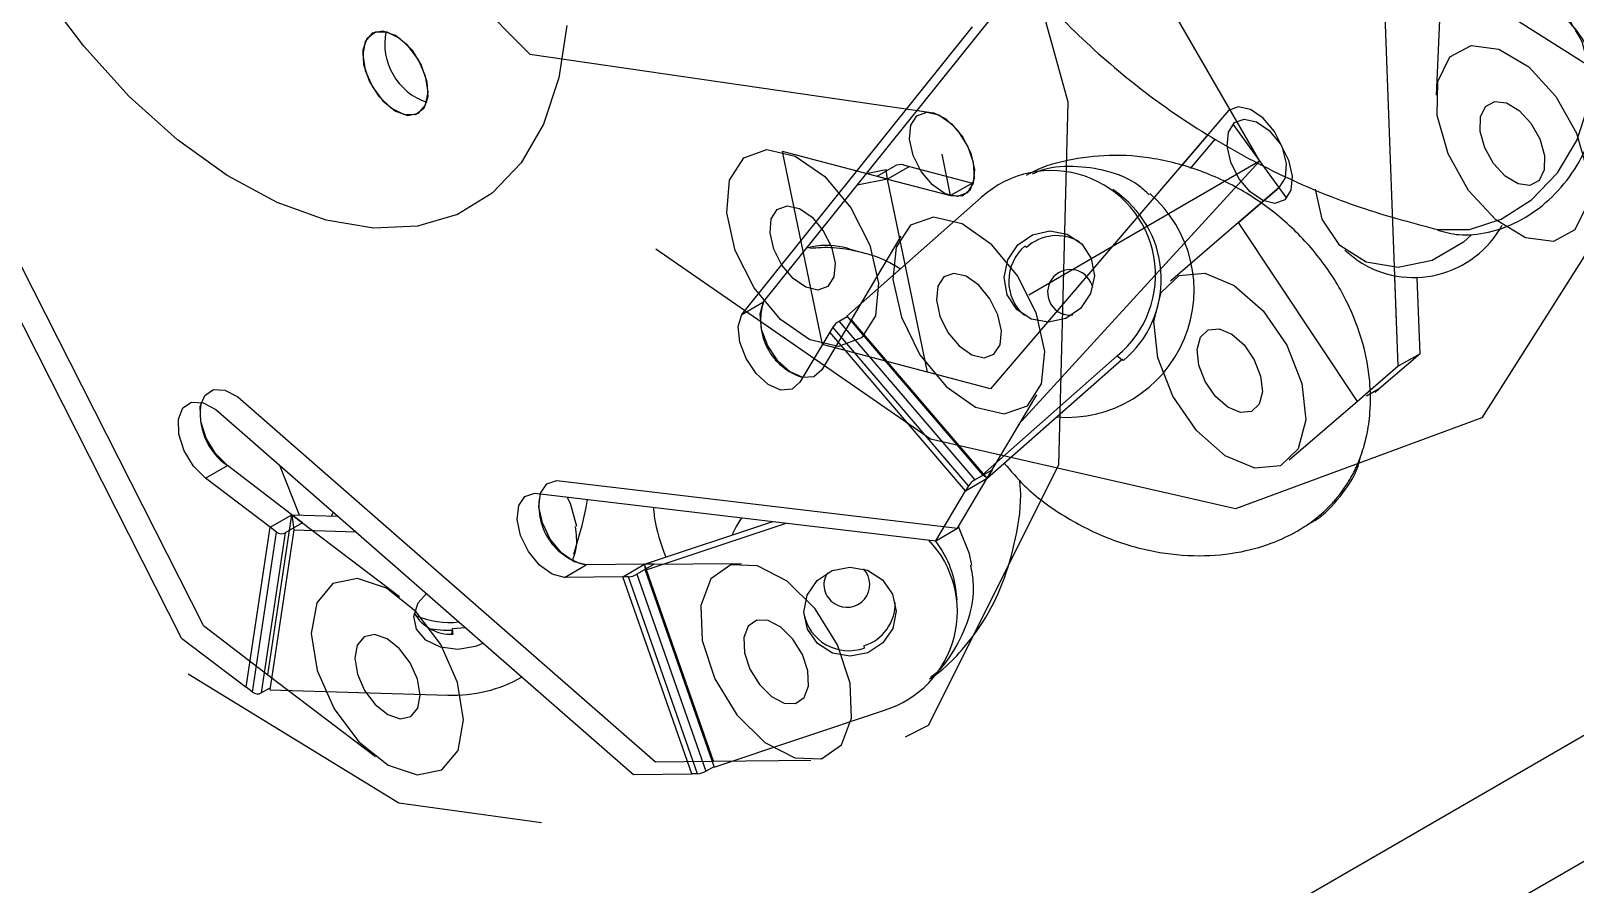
# Model space of a CAD drawing. Header units: millimetres. Extents: x 15 to 415, y 5 to 292.
# Drawn here: x 213.82 to 223.85, y 212.48 to 218.01 of the extents above; entities that cross this region are included whole.
import ezdxf

# ---------------------------------------------------------------- set-up
doc = ezdxf.new("R2010")
doc.units = ezdxf.units.MM
doc.linetypes.add('CENTERX2', pattern=[20.32, 12.7, -2.54, 2.54, -2.54])

msp = doc.modelspace()

# ---------------------------------------------------------------- linework, layer by layer
at = {"color": 7, "linetype": 'CENTERX2'}
for p, q in [((219.1494, 221.755), (221.803, 217.1671)), ((221.6285, 217.4072), (221.9774, 216.9271)), ((218.9647, 215.9776), (218.7049, 217.2307)), ((219.7965, 216.9435), (219.7409, 217.212)), ((221.803, 217.1671), (220.2353, 215.4553)), ((220.2353, 215.4553), (221.803, 217.1671)), ((221.803, 217.1671), (220.305, 216.2974)), ((219.647, 215.7981), (219.3872, 217.0512))]:
    msp.add_line(p, q, dxfattribs=at)
at = {"color": 7, "linetype": 'Continuous'}
for p, q in [((222.7036, 215.8361), (222.5807, 219.1372)), ((222.9839, 218.3914), (222.9496, 217.5956)), ((223.9727, 217.7651), (222.9839, 218.3914)), ((217.0628, 217.8612), (216.6661, 218.264)), ((218.5817, 216.2546), (220.0805, 218.1205)), ((217.0628, 217.8612), (219.6852, 217.4805)), ((214.9436, 214.153), (213.1574, 217.6741)), ((221.6012, 217.4953), (220.0564, 215.6904)), ((219.3872, 217.0512), (218.7049, 217.2307)), ((219.3872, 217.0512), (219.7965, 216.9435)), ((219.647, 215.7981), (219.3872, 217.0512)), ((221.9319, 216.9976), (221.6662, 216.769)), ((221.6662, 216.769), (221.9319, 216.9976)), ((221.6662, 216.769), (221.2233, 216.3882)), ((222.4379, 215.6075), (221.6662, 216.769)), ((219.1526, 216.1384), (219.4743, 216.6798)), ((219.1526, 216.1384), (218.9595, 215.8136)), ((220.0341, 215.1094), (219.1526, 216.1384)), ((219.647, 215.7981), (218.9647, 215.9776)), ((222.7036, 215.8361), (222.4379, 215.6075)), ((220.0564, 215.6904), (219.647, 215.7981)), ((215.1665, 215.637), (217.8789, 213.2691)), ((220.0341, 215.1094), (220.3558, 215.6507)), ((222.4379, 215.6075), (221.995, 215.2267)), ((228.7726, 215.4301), (221.4187, 211.1847)), ((215.5186, 214.8728), (215.0996, 215.1918)), ((217.2383, 215.0948), (219.841, 214.7845)), ((219.841, 214.7845), (220.0341, 215.1094)), ((215.3626, 213.8339), (215.5186, 214.8728)), ((215.5186, 214.8728), (216.2168, 214.341)), ((217.8088, 214.5507), (217.4305, 214.5471)), ((217.8088, 214.5507), (218.4392, 214.5566)), ((218.2572, 213.2726), (217.8088, 214.5507)), ((214.9436, 214.153), (215.3626, 213.8339)), ((215.3626, 213.8339), (216.0608, 213.3022)), ((217.8789, 213.2691), (218.2572, 213.2726)), ((218.2572, 213.2726), (218.8876, 213.2786))]:
    msp.add_line(p, q, dxfattribs=at)
at = {"color": 7, "linetype": 'Continuous', "lineweight": 25}
for p, q in [((218.5817, 216.2546), (220.0805, 218.1205)), ((218.4403, 216.173), (219.9391, 218.0389)), ((214.8022, 214.0714), (213.016, 217.5925)), ((219.5788, 217.4959), (219.6852, 217.4805)), ((221.4664, 217.3379), (221.2931, 217.1354)), ((221.5153, 217.3113), (221.3512, 217.1196)), ((219.3189, 217.0691), (219.4321, 217.1345)), ((219.5286, 217.1328), (219.3872, 217.0512)), ((219.4876, 217.1436), (219.5286, 217.1328)), ((219.5286, 217.1328), (219.938, 217.0251)), ((219.3872, 217.0512), (219.1896, 217.0114)), ((219.3771, 217.1101), (219.248, 217.0841)), ((219.3189, 217.0691), (219.3872, 217.0512)), ((219.3872, 217.0512), (219.3771, 217.1101)), ((219.3771, 217.1101), (219.3785, 217.1035)), ((219.5022, 216.4965), (219.3872, 217.0512)), ((219.3872, 217.0512), (219.7965, 216.9435)), ((219.938, 217.0251), (219.7965, 216.9435)), ((219.938, 217.0251), (219.9438, 217.0237)), ((219.1219, 216.1609), (219.9958, 216.9323)), ((220.8917, 216.9521), (220.8501, 216.9825)), ((221.9319, 216.9976), (221.809, 216.8919)), ((220.2893, 216.6078), (220.2783, 216.6158)), ((222.3567, 216.5904), (222.4423, 216.521)), ((222.7036, 215.8361), (222.6821, 216.4154)), ((222.8451, 215.9177), (222.8267, 216.4108)), ((218.4403, 216.173), (218.5817, 216.2546)), ((228.7726, 216.2466), (221.4187, 212.0013)), ((219.1245, 216.1578), (219.0716, 216.1272)), ((219.0716, 216.1272), (219.9531, 215.0982)), ((219.1219, 216.1609), (220.0034, 215.1318)), ((219.0111, 216.0568), (218.8181, 215.732)), ((219.0304, 216.0893), (219.0111, 216.0568)), ((219.8927, 215.0277), (219.0111, 216.0568)), ((219.912, 215.0602), (219.0304, 216.0893)), ((222.8451, 215.9177), (222.5793, 215.6892)), ((222.8451, 215.9177), (222.7036, 215.8361)), ((220.0034, 215.1318), (220.8774, 215.9032)), ((220.0341, 215.1094), (220.908, 215.8808)), ((220.8774, 215.9032), (220.908, 215.8808)), ((220.919, 215.8728), (220.908, 215.8808)), ((222.7036, 215.8361), (222.4928, 215.6548)), ((222.5793, 215.6892), (222.4969, 215.6416)), ((222.5527, 215.6663), (222.5793, 215.6892)), ((215.025, 215.5554), (217.7375, 213.1874)), ((214.9582, 215.1102), (215.0996, 215.1918)), ((215.3771, 214.7911), (214.9582, 215.1102)), ((215.5186, 214.8728), (215.0996, 215.1918)), ((215.4384, 215.1946), (215.566, 214.8714)), ((219.9531, 215.0982), (220.0663, 215.1635)), ((220.0341, 215.1094), (220.0034, 215.1318)), ((220.0663, 215.1635), (220.0341, 215.1094)), ((217.0969, 215.0132), (219.6996, 214.7029)), ((219.6996, 214.7029), (219.8927, 215.0277)), ((219.841, 214.7845), (220.0341, 215.1094)), ((219.8927, 215.0277), (220.0341, 215.1094)), ((219.912, 215.0602), (219.8927, 215.0277)), ((215.3771, 214.7911), (215.5186, 214.8728)), ((215.5884, 214.8196), (215.4753, 214.7543)), ((215.5884, 214.8196), (215.5186, 214.8728)), ((215.5186, 214.8728), (215.5304, 214.7741)), ((215.5186, 214.8728), (215.817, 214.864)), ((215.7763, 214.8652), (215.788, 214.8893)), ((217.8088, 214.5507), (218.6415, 214.829)), ((217.8129, 214.5127), (218.7284, 214.8187)), ((215.2212, 213.7523), (215.3771, 214.7911)), ((215.263, 213.7204), (215.419, 214.7592)), ((215.4753, 214.7543), (215.3193, 213.7154)), ((215.5304, 214.7741), (215.3744, 213.7353)), ((215.419, 214.7592), (215.3771, 214.7911)), ((215.5304, 214.7741), (215.9336, 214.7622)), ((219.6996, 214.7029), (219.841, 214.7845)), ((217.2891, 214.4655), (217.4305, 214.5471)), ((217.8088, 214.5507), (217.4305, 214.5471)), ((217.6673, 214.469), (217.8088, 214.5507)), ((217.8718, 214.5513), (217.7587, 214.486)), ((217.8718, 214.5513), (217.8088, 214.5507)), ((217.8088, 214.5507), (217.8129, 214.5127)), ((217.8129, 214.5127), (218.2614, 213.2347)), ((217.6673, 214.469), (217.2891, 214.4655)), ((217.7052, 214.4694), (217.6673, 214.469)), ((218.1158, 213.191), (217.6673, 214.469)), ((218.1536, 213.1914), (217.7052, 214.4694)), ((217.7587, 214.486), (218.2071, 213.2079)), ((219.8385, 214.3199), (219.8328, 214.3714)), ((216.5594, 214.132), (216.5542, 214.0971)), ((216.6474, 214.1391), (216.5594, 214.132)), ((216.5594, 214.132), (216.5636, 214.0968)), ((214.8022, 214.0714), (215.2212, 213.7523)), ((219.2331, 214.0209), (219.2346, 214.0074)), ((215.263, 213.7204), (215.2212, 213.7523)), ((215.3193, 213.7154), (215.3731, 213.7465)), ((215.3731, 213.7465), (215.3744, 213.7353)), ((215.3744, 213.7353), (216.5309, 213.7013)), ((218.2614, 213.2347), (219.3669, 213.6042)), ((218.2071, 213.2079), (218.26, 213.2385)), ((217.7375, 213.1874), (218.1158, 213.191)), ((218.1536, 213.1914), (218.1158, 213.191))]:
    msp.add_line(p, q, dxfattribs=at)
at = {"color": 7, "linetype": 'CENTERX2', "flags": 128}
for points in [[(223.8286, 221.9361), (224.4276, 219.3031), (224.2231, 217.0434), (223.2461, 215.501), (221.6454, 214.9107), (219.6648, 215.3624), (217.6057, 216.7873), (215.7816, 218.9685), (214.4702, 221.5739), (213.8712, 224.2069), (214.0758, 226.4666), (215.0527, 228.009), (216.6534, 228.5993), (218.6341, 228.1476), (220.6932, 226.7227), (222.5173, 224.5415), (223.8286, 221.9361)], [(212.5147, 226.3657), (211.0094, 225.5951), (210.1621, 223.9043), (210.1016, 221.5507), (210.8374, 218.8926), (212.2572, 216.3348), (214.145, 214.2665), (216.2133, 213.0027), (218.1474, 212.7357), (219.6527, 213.5063), (220.5, 215.1971), (220.5604, 217.5507), (219.8247, 220.2088), (218.4049, 222.7666), (216.5171, 224.8349), (214.4487, 226.0988), (212.5147, 226.3657)], [(223.3574, 217.8952), (223.5505, 217.7792), (223.7273, 217.5875), (223.8611, 217.3494), (223.9313, 217.1011), (223.9274, 216.8804), (223.8498, 216.721), (223.7105, 216.6469), (223.5306, 216.6697), (223.3375, 216.7857), (223.1606, 216.9774), (223.0269, 217.2155), (222.9566, 217.4638), (222.9606, 217.6845), (223.0381, 217.844), (223.1775, 217.918), (223.3574, 217.8952)], [(219.928, 217.2192), (219.952, 217.1139), (219.9438, 217.0235), (219.9047, 216.9618), (219.8407, 216.9382), (219.7615, 216.9563), (219.6791, 217.0133), (219.6061, 217.1005), (219.5537, 217.2047), (219.5297, 217.3101), (219.5379, 217.4005), (219.577, 217.4621), (219.641, 217.4858), (219.7202, 217.4677), (219.8026, 217.4107), (219.8756, 217.3234), (219.928, 217.2192)], [(221.9901, 217.1744), (222.0141, 217.069), (222.0059, 216.9787), (221.9668, 216.917), (221.9028, 216.8934), (221.8236, 216.9114), (221.7412, 216.9684), (221.6683, 217.0557), (221.6158, 217.1599), (221.5918, 217.2652), (221.6, 217.3556), (221.6391, 217.4173), (221.7031, 217.4409), (221.7823, 217.4228), (221.8647, 217.3658), (221.9377, 217.2786), (221.9901, 217.1744)], [(219.2715, 216.6211), (219.3274, 216.3753), (219.3083, 216.1644), (219.2171, 216.0205), (219.0678, 215.9654), (218.8829, 216.0075), (218.6907, 216.1405), (218.5205, 216.3441), (218.3981, 216.5873), (218.3422, 216.833), (218.3613, 217.0439), (218.4524, 217.1879), (218.6018, 217.243), (218.7867, 217.2008), (218.9789, 217.0678), (219.1491, 216.8642), (219.2715, 216.6211)], [(219.5974, 215.9103), (219.7669, 215.7055), (219.9589, 215.5706), (220.1442, 215.5263), (220.2947, 215.5793), (220.3873, 215.7215), (220.4081, 215.9312), (220.3538, 216.1766), (220.2327, 216.4202), (220.0633, 216.6251), (219.8713, 216.7599), (219.6859, 216.8042), (219.5355, 216.7512), (219.4428, 216.609), (219.422, 216.3993), (219.4763, 216.1539), (219.5974, 215.9103)], [(221.8255, 216.1966), (221.9794, 215.973), (222.0769, 215.7242), (222.1032, 215.4881), (222.0543, 215.3006), (221.9376, 215.1902), (221.7709, 215.1738), (221.5796, 215.2539), (221.3928, 215.4183), (221.2389, 215.6419), (221.1414, 215.8907), (221.1151, 216.1268), (221.164, 216.3143), (221.2807, 216.4246), (221.4474, 216.441), (221.6387, 216.3609), (221.8255, 216.1966)], [(218.1833, 214.0557), (218.2659, 213.8065), (218.409, 213.5741), (218.5909, 213.394), (218.7838, 213.2937), (218.9583, 213.2883), (219.088, 213.3787), (219.153, 213.5512), (219.1435, 213.7795), (219.0609, 214.0287), (218.9177, 214.2611), (218.7359, 214.4412), (218.543, 214.5415), (218.3684, 214.5469), (218.2388, 214.4565), (218.1737, 214.284), (218.1833, 214.0557)], [(215.6797, 214.3001), (215.6439, 214.1016), (215.6835, 213.8604), (215.7924, 213.6134), (215.954, 213.398), (216.1438, 213.2472), (216.3329, 213.1837), (216.4923, 213.2174), (216.598, 213.3431), (216.6338, 213.5416), (216.5942, 213.7827), (216.4853, 214.0298), (216.3236, 214.2451), (216.1339, 214.396), (215.9448, 214.4594), (215.7853, 214.4257), (215.6797, 214.3001)]]:
    msp.add_lwpolyline(points, dxfattribs=at)
at = {"color": 7, "linetype": 'Continuous', "lineweight": 25, "flags": 128}
for points in [[(215.7414, 216.7852), (215.4223, 216.8999), (215.0977, 217.0748), (214.7752, 217.3059), (214.4625, 217.5876), (214.1668, 217.9134), (213.8951, 218.2757), (213.6538, 218.666)], [(217.3039, 218.0487), (217.2527, 217.7079), (217.1531, 217.4084), (217.0075, 217.1572), (216.8194, 216.9602), (216.593, 216.8219), (216.3337, 216.7458), (216.0476, 216.7334), (215.7414, 216.7852)], [(216.0412, 217.6508), (216.11, 217.5581), (216.1912, 217.4927), (216.2724, 217.4646), (216.3412, 217.4781), (216.3871, 217.5311), (216.4031, 217.6157), (216.3868, 217.7188), (216.3408, 217.8248), (216.2719, 217.9175), (216.1907, 217.9829), (216.1095, 218.011), (216.0408, 217.9975), (215.9949, 217.9444), (215.9788, 217.8599), (215.9951, 217.7568), (216.0412, 217.6508)], [(216.1358, 218.0062), (216.2184, 217.9649), (216.2968, 217.889), (216.3591, 217.7901), (216.3958, 217.6833), (216.4013, 217.5847), (216.3748, 217.5095), (216.3203, 217.469), (216.2461, 217.4694), (216.1636, 217.5107), (216.0851, 217.5866), (216.0228, 217.6855), (215.9861, 217.7923), (215.9806, 217.8909), (216.0071, 217.9661), (216.0616, 218.0066), (216.1358, 218.0062)], [(222.9376, 216.7291), (222.9677, 216.7229), (223.1658, 216.7235), (223.3722, 216.7901), (223.5684, 216.9167), (223.7371, 217.0923), (223.8632, 217.301), (223.9356, 217.5245), (223.9479, 217.7428), (223.8989, 217.9365), (223.8763, 217.9809)], [(219.7965, 216.9435), (219.8706, 216.9433), (219.925, 216.984), (219.9513, 217.0595), (219.9455, 217.1581), (219.9087, 217.265), (219.8462, 217.3638), (219.7677, 217.4395), (219.6852, 217.4805)], [(221.9319, 216.9976), (221.9702, 217.0602), (221.9718, 217.066)], [(223.1795, 216.6886), (223.1271, 216.6426), (222.9226, 216.5234), (222.703, 216.478), (222.4948, 216.5116), (222.3231, 216.6204), (222.2086, 216.7911), (222.1658, 216.9864)], [(220.6476, 216.6307), (220.7096, 216.5355), (220.73, 216.4224), (220.7058, 216.3086), (220.6405, 216.2114), (220.5443, 216.1456), (220.4316, 216.1213), (220.3197, 216.1421), (220.2256, 216.2048), (220.1636, 216.3), (220.1432, 216.413), (220.1674, 216.5269), (220.2327, 216.6241), (220.3289, 216.6898), (220.4416, 216.7142), (220.5535, 216.6934), (220.6476, 216.6307)], [(218.8181, 215.732), (218.7668, 215.6866), (218.6945, 215.6817), (218.6123, 215.718), (218.5327, 215.7901), (218.4677, 215.8868), (218.4274, 215.9935), (218.4177, 216.094), (218.4403, 216.173)], [(214.9582, 215.1102), (214.8806, 215.1882), (214.8198, 215.2882), (214.7853, 215.395), (214.7821, 215.4923), (214.8109, 215.5654), (214.8671, 215.603), (214.9423, 215.5995), (215.025, 215.5554)], [(217.2891, 214.4655), (217.2094, 214.4856), (217.1272, 214.5444), (217.0551, 214.6329), (217.0039, 214.7375), (216.9815, 214.8425), (216.9913, 214.9317), (217.0319, 214.9917), (217.0969, 215.0132)], [(217.3033, 214.9886), (217.3247, 214.9484), (217.367, 214.7991)], [(218.4392, 214.8532), (218.403, 214.795), (218.3747, 214.7398)], [(219.9351, 214.546), (219.9198, 214.6187), (219.8485, 214.7971)], [(219.4195, 214.3569), (219.4426, 214.2462), (219.4201, 214.135), (219.3553, 214.0404), (219.2582, 213.9766), (219.1435, 213.9534), (219.0287, 213.9743), (218.9312, 214.0362), (218.866, 214.1296), (218.8428, 214.2403), (218.8654, 214.3514), (218.9301, 214.4461), (219.0273, 214.5099), (219.142, 214.5331), (219.2568, 214.5121), (219.3542, 214.4503), (219.4195, 214.3569)], [(216.7627, 214.0385), (216.7114, 214.0175), (216.5961, 213.998), (216.4827, 214.0124), (216.3886, 214.0585), (216.328, 214.1293), (216.3102, 214.214), (216.3378, 214.2998), (216.3921, 214.362)]]:
    msp.add_lwpolyline(points, dxfattribs=at)
at = {"color": 7, "linetype": 'Continuous', "flags": 128}
for points in [[(221.9319, 216.9976), (221.9702, 217.0602), (221.9774, 217.1513), (221.9526, 217.2568), (221.8994, 217.3607), (221.826, 217.4473), (221.7436, 217.5032), (221.6646, 217.5201), (221.6012, 217.4953)], [(223.4069, 217.5451), (223.4896, 217.4953), (223.5654, 217.4132), (223.6227, 217.3112), (223.6528, 217.2047), (223.6511, 217.1102), (223.6179, 217.0418), (223.5582, 217.0101), (223.4811, 217.0198), (223.3983, 217.0696), (223.3225, 217.1517), (223.2652, 217.2538), (223.2351, 217.3602), (223.2368, 217.4547), (223.27, 217.5231), (223.3298, 217.5548), (223.4069, 217.5451)], [(219.7965, 216.9435), (219.8706, 216.9433), (219.925, 216.984), (219.9513, 217.0595), (219.9455, 217.1581), (219.9087, 217.265), (219.8462, 217.3638), (219.7677, 217.4395), (219.6852, 217.4805)], [(219.022, 216.6114), (219.0459, 216.5061), (219.0377, 216.4157), (218.9987, 216.354), (218.9346, 216.3304), (218.8554, 216.3485), (218.773, 216.4055), (218.7001, 216.4927), (218.6476, 216.5969), (218.6237, 216.7023), (218.6318, 216.7926), (218.6709, 216.8543), (218.735, 216.8779), (218.8142, 216.8599), (218.8965, 216.8029), (218.9695, 216.7156), (219.022, 216.6114)], [(219.7789, 216.056), (219.8516, 215.9682), (219.9338, 215.9104), (220.0133, 215.8914), (220.0778, 215.9141), (220.1175, 215.9751), (220.1264, 216.065), (220.1031, 216.1701), (220.0512, 216.2745), (219.9786, 216.3623), (219.8963, 216.4201), (219.8169, 216.4391), (219.7524, 216.4164), (219.7127, 216.3555), (219.7038, 216.2656), (219.727, 216.1604), (219.7789, 216.056)], [(218.9595, 215.8136), (218.9082, 215.7682), (218.8359, 215.7633), (218.7537, 215.7997), (218.6741, 215.8717), (218.6091, 215.9684), (218.5688, 216.0752), (218.5592, 216.1757), (218.5817, 216.2546)], [(221.7019, 215.9742), (221.7678, 215.8784), (221.8096, 215.7718), (221.8209, 215.6706), (221.7999, 215.5902), (221.7499, 215.5429), (221.6785, 215.5359), (221.5965, 215.5702), (221.5164, 215.6406), (221.4505, 215.7365), (221.4087, 215.8431), (221.3974, 215.9443), (221.4184, 216.0247), (221.4684, 216.0719), (221.5398, 216.079), (221.6218, 216.0446), (221.7019, 215.9742)], [(215.0996, 215.1918), (215.022, 215.2698), (214.9613, 215.3698), (214.9267, 215.4766), (214.9235, 215.574), (214.9523, 215.647), (215.0085, 215.6846), (215.0837, 215.6811), (215.1665, 215.637)], [(217.4305, 214.5471), (217.3508, 214.5673), (217.2686, 214.6261), (217.1965, 214.7145), (217.1453, 214.8192), (217.1229, 214.9241), (217.1328, 215.0134), (217.1733, 215.0733), (217.2383, 215.0948)], [(218.4576, 213.9768), (218.493, 213.87), (218.5544, 213.7704), (218.6323, 213.6932), (218.715, 213.6502), (218.7898, 213.6479), (218.8454, 213.6867), (218.8732, 213.7606), (218.8691, 213.8584), (218.8337, 213.9652), (218.7724, 214.0648), (218.6945, 214.142), (218.6118, 214.185), (218.537, 214.1873), (218.4814, 214.1485), (218.4535, 214.0746), (218.4576, 213.9768)], [(215.9421, 214.0266), (215.9267, 213.9416), (215.9437, 213.8382), (215.9904, 213.7323), (216.0596, 213.6401), (216.141, 213.5754), (216.222, 213.5482), (216.2903, 213.5627), (216.3356, 213.6165), (216.351, 213.7016), (216.334, 213.8049), (216.2873, 213.9108), (216.218, 214.0031), (216.1367, 214.0678), (216.0557, 214.0949), (215.9873, 214.0805), (215.9421, 214.0266)]]:
    msp.add_lwpolyline(points, dxfattribs=at)
at = {"color": 8, "linetype": 'Continuous', "lineweight": 25, "flags": 128}
msp.add_lwpolyline([(216.5577, 214.1203), (216.5024, 214.1208), (216.422, 214.1297)], dxfattribs=at)
at = {"color": 7, "linetype": 'Continuous', "lineweight": 25}
for centre, radius, start, end in [((216.5228, 217.9293), 0.4011, 168.7273, 251.26733), ((219.4726, 217.0615), 0.0835, 79.63115, 119.06097), ((220.4491, 216.4285), 0.6777, 309.18978, 131.97987), ((220.5517, 216.3303), 0.8257, 265.36062, 49.33179), ((220.4726, 216.4015), 0.6919, 310.1698, 52.72105), ((222.8038, 217.0669), 0.6547, 236.49037, 331.21173), ((220.4715, 216.389), 0.2979, 130.41217, 228.75591), ((220.4859, 216.3917), 0.2922, 59.57065, 132.29607), ((220.5742, 216.316), 0.148, 11.88299, 200.56776), ((218.948, 216.1328), 0.386, 161.60933, 253.22981), ((220.5694, 216.3101), 0.1415, 198.99073, 278.29478), ((219.1366, 216.0155), 0.1293, 120.19894, 145.21206), ((215.332, 215.5282), 0.4089, 169.49287, 235.35317), ((220.0182, 214.9864), 0.1293, 120.19894, 145.21206), ((217.5099, 214.9264), 0.3875, 167.67248, 258.17613), ((215.4512, 214.8031), 0.0544, 233.73803, 296.21263), ((219.1694, 214.2451), 0.6706, 287.12682, 43.68409), ((219.1785, 214.2988), 0.6583, 6.33839, 37.89151), ((219.124, 214.4191), 0.1474, 236.06739, 43.72775), ((217.6948, 214.5975), 0.1285, 274.61777, 299.79101), ((219.1152, 214.4179), 0.1417, 146.9059, 238.74956), ((216.551, 214.3705), 0.274, 209.58768, 272.64162), ((216.5418, 214.7284), 0.5555, 246.61022, 276.4885), ((219.1345, 214.2869), 0.297, 191.16078, 289.71271), ((219.1447, 214.2994), 0.2921, 287.61054, 0.45764), ((216.5648, 214.6021), 0.9015, 267.84516, 299.81152), ((215.2952, 213.7643), 0.0544, 233.73803, 296.21263), ((218.1432, 213.3195), 0.1285, 274.61777, 299.79101)]:
    msp.add_arc(centre, radius, start, end, dxfattribs=at)
for points, knots in [([(223.8771, 217.9796), (223.8244, 218.0688), (223.6842, 218.3063), (223.4083, 218.6816), (223.0385, 219.0887), (222.6177, 219.4587), (222.1548, 219.7822), (221.6604, 220.0496), (221.1593, 220.2558), (220.8285, 220.3437), (220.6694, 220.386)], [0, 0, 0, 0, 0.0787763, 0.2097826, 0.3413877, 0.4738612, 0.6070614, 0.7409235, 0.8753696, 1, 1, 1, 1]), ([(220.0333, 218.6771), (220.0899, 218.5968), (220.2491, 218.3712), (220.5715, 218.0268), (220.99, 217.6559), (221.4535, 217.3328), (221.9478, 217.0653), (222.4489, 216.859), (222.7797, 216.7711), (222.9388, 216.7288)], [0, 0, 0, 0, 0.0842263, 0.2367419, 0.3902639, 0.544628, 0.6997593, 0.8555672, 1, 1, 1, 1]), ([(222.9587, 216.7191), (223.0042, 216.707), (223.1112, 216.6785), (223.2921, 216.6994), (223.4854, 216.769), (223.667, 216.8924), (223.8224, 217.061), (223.9377, 217.2645), (223.9983, 217.481), (224.0018, 217.6915), (223.952, 217.88), (223.8758, 218.006), (223.8191, 218.0639), (223.8054, 218.0779)], [0, 0, 0, 0, 0.0703346, 0.1651498, 0.2631981, 0.3650907, 0.4696948, 0.576026, 0.684222, 0.7828238, 0.8781395, 0.9704175, 1, 1, 1, 1]), ([(222.339, 215.0248), (222.362, 215.0591), (222.3953, 215.1087), (222.4357, 215.1898), (222.4705, 215.2762), (222.5038, 215.3981), (222.5256, 215.5559), (222.5225, 215.7575), (222.4775, 215.9974), (222.3773, 216.2589), (222.2178, 216.5192), (222.0024, 216.7577), (221.7393, 216.9578), (221.4403, 217.1066), (221.1309, 217.1909), (220.8331, 217.2142), (220.5726, 217.1807), (220.395, 217.133), (220.3056, 217.0845), (220.288, 217.0749)], [0, 0, 0, 0, 0.0216289, 0.0312915, 0.0526205, 0.0804894, 0.1204952, 0.1751187, 0.2440036, 0.3227271, 0.4072767, 0.4953367, 0.5855182, 0.6768129, 0.7680654, 0.8491597, 0.9243175, 0.9851315, 1, 1, 1, 1]), ([(221.0862, 216.9497), (221.0633, 216.9706), (220.9856, 217.042), (220.8136, 217.1104), (220.5932, 217.1404), (220.423, 217.1275), (220.3405, 217.0892), (220.326, 217.0825)], [0, 0, 0, 0, 0.1147421, 0.390664, 0.6660196, 0.9415383, 1, 1, 1, 1]), ([(219.1863, 216.5813), (219.1656, 216.5886), (219.0736, 216.6209), (218.9585, 216.6276), (218.8735, 216.6065), (218.8621, 216.6037)], [0, 0, 0, 0, 0.2007019, 0.8928407, 1, 1, 1, 1]), ([(219.4701, 216.4682), (219.4397, 216.4862), (219.3654, 216.5304), (219.2458, 216.5701), (219.1283, 216.5955), (219.0395, 216.605), (218.9605, 216.6072), (218.908, 216.6027), (218.8831, 216.6006)], [0, 0, 0, 0, 0.2072955, 0.5084129, 0.680964, 0.7998198, 0.9050941, 1, 1, 1, 1]), ([(222.1131, 214.8095), (222.1292, 214.8175), (222.2131, 214.8596), (222.3292, 214.9891), (222.4318, 215.1355), (222.4548, 215.2322), (222.4602, 215.2547)], [0, 0, 0, 0, 0.0933299, 0.4860294, 0.8803955, 1, 1, 1, 1]), ([(220.1446, 215.2069), (220.1866, 215.1575), (220.2996, 215.0244), (220.5341, 214.8545), (220.8314, 214.7045), (221.1412, 214.6201), (221.439, 214.5979), (221.6994, 214.628), (221.9108, 214.6939), (222.062, 214.7713), (222.1634, 214.8424), (222.2321, 214.9022), (222.2889, 214.9601), (222.3226, 215.0036), (222.339, 215.0248)], [0, 0, 0, 0, 0.0811874, 0.2185509, 0.3576101, 0.4966049, 0.6201269, 0.7346065, 0.8272377, 0.8930436, 0.9306833, 0.9559548, 0.9785587, 1, 1, 1, 1]), ([(219.6591, 213.8079), (219.6744, 213.8179), (219.7496, 213.8673), (219.8678, 213.9856), (220.017, 214.1787), (220.1434, 214.4292), (220.225, 214.7221), (220.2595, 214.9515), (220.2471, 215.0769), (220.2453, 215.0954)], [0, 0, 0, 0, 0.03435685, 0.16921397, 0.33972187, 0.53476309, 0.74426224, 0.96246146, 1, 1, 1, 1]), ([(217.3491, 214.6168), (217.3794, 214.7154), (217.4148, 214.8308), (217.436, 214.9544), (217.4391, 214.9724)], [0, 0, 0, 0, 0.8546846, 1, 1, 1, 1]), ([(217.8666, 214.9214), (217.868, 214.9013), (217.8757, 214.7894), (217.9146, 214.6835), (217.9464, 214.5967)], [0, 0, 0, 0, 0.1803044, 1, 1, 1, 1]), ([(217.3406, 214.5743), (217.3502, 214.6007), (217.3764, 214.6724), (217.3665, 214.7482), (217.3603, 214.7962)], [0, 0, 0, 0, 0.3675315, 1, 1, 1, 1]), ([(219.6684, 213.8199), (219.6685, 213.82), (219.7323, 213.8617), (219.8242, 213.9903), (219.9213, 214.193), (219.9563, 214.3883), (219.9349, 214.5042), (219.9272, 214.5461)], [0, 0, 0, 0, 0.0003626, 0.281577, 0.5619885, 0.8411486, 1, 1, 1, 1])]:
    msp.add_open_spline(points, degree=3, knots=knots, dxfattribs=at)

doc.saveas('drawing.dxf')
